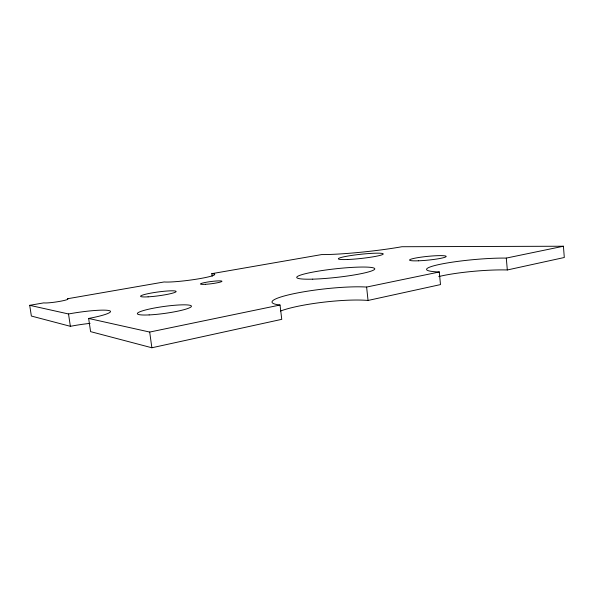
<?xml version="1.0" encoding="UTF-8"?>
<svg xmlns="http://www.w3.org/2000/svg" width="594" height="594" viewBox="0 0 594 594"><rect width="100%" height="100%" fill="white"/><g stroke="black" fill="none" stroke-linecap="round" stroke-linejoin="round"><path stroke-width="0.89" d="M90.088 323.366A32.878 4.358 -8.8 0 0 70.374 326.314L31.371 316.045L29.7 305.323L68.518 313.974A32.945 3.883 -8.5 0 1 108.925 310.551A32.945 3.883 -8.5 0 1 88.647 318.458L90.592 331.638L151.871 347.765L281.756 319.342L280.041 305.019A53.363 7.299 -6.4 0 1 294.476 293.547A53.363 7.299 -6.4 0 1 366.617 287.058L439.278 271.985A48.092 5.509 -5.2 0 1 440.273 264.271A48.092 5.509 -5.2 0 1 506.296 258.086L563.424 246.235L564.3 257.499L507.321 269.966A48.01 6.192 -5 0 0 438.78 276.552M280.539 311.026A53.252 8.197 -6.4 0 1 368.042 300.453L440.496 284.593L439.278 271.985M88.647 318.458L149.688 332.061L280.041 305.019M29.7 305.323L43.822 302.873A12.429 1.195 -8.3 0 0 59.148 301.477A12.429 1.195 -8.3 0 0 67.412 298.767L164.13 281.957A26.671 2.495 -7.4 0 0 199.703 278.638A26.671 2.495 -7.4 0 0 211.843 273.663L321.658 254.574A55.027 4.522 -6.2 0 0 401.915 246.725L563.424 246.235M68.518 313.974L70.374 326.314M149.688 332.061L151.871 347.765M211.843 273.663L212.177 276.255M366.617 287.058L368.042 300.453M506.296 258.086L507.321 269.966M347.69 259.504A22.602 2.101 -6.2 0 0 383.152 254.165A22.602 2.101 -6.2 0 0 351.544 255.45A22.602 2.101 -6.2 0 0 347.69 259.504M312.719 279.15A39.256 4.321 -6.3 0 0 374.599 269.32A39.256 4.321 -6.3 0 0 320.129 270.849A39.256 4.321 -6.3 0 0 312.719 279.15M148.092 296.844A17.946 1.931 -7.7 0 0 176.076 291.676A17.946 1.931 -7.7 0 0 150.935 293.102A17.946 1.931 -7.7 0 0 148.092 296.844M149.146 314.917A27.331 3.49 -7.9 0 0 191.372 306.511A27.331 3.49 -7.9 0 0 152.599 308.368A27.331 3.49 -7.9 0 0 149.146 314.917M205.546 284.303A10.803 1.114 -7.3 0 0 221.941 281.318A10.803 1.114 -7.3 0 0 206.222 282.269A10.803 1.114 -7.3 0 0 205.546 284.303M418.362 260.803A18.399 1.886 -5.7 0 0 446.183 256.482A18.399 1.886 -5.7 0 0 419.089 257.447A18.399 1.886 -5.7 0 0 418.362 260.803"/></g></svg>
